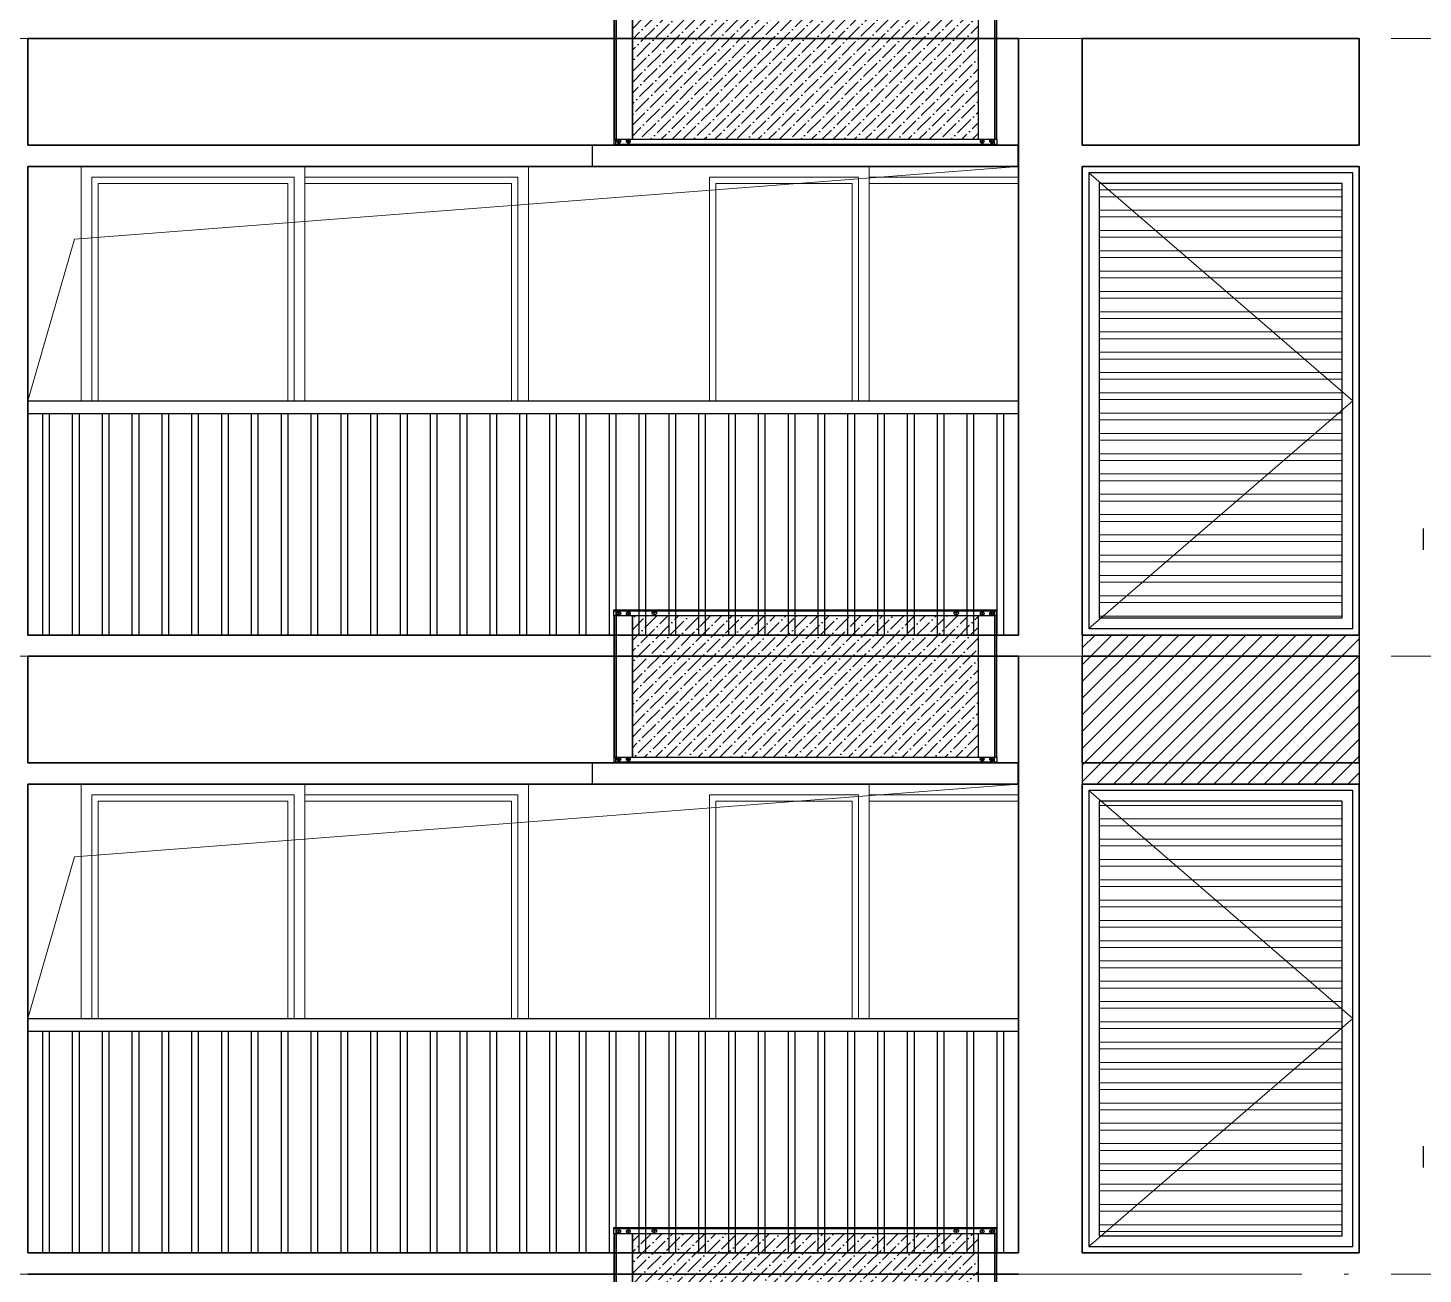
# Model space of a CAD drawing. Extents: x -518115 to 1124316, y -209821 to 1628073.
# Drawn here: x 856617 to 863167, y 137949 to 143799 of the extents above; entities that cross this region are included whole.
import ezdxf
from ezdxf.xclip import XClip

# ---------------------------------------------------------------- set-up
doc = ezdxf.new("R2010")
doc.units = 0
doc.header["$LTSCALE"] = 1000
doc.header["$MEASUREMENT"] = 0
doc.header["$XCLIPFRAME"] = 0
doc.linetypes.add('DOTE', pattern=[2.4200000000000004, 2, -0.2, 0.02, -0.2])
for name, color, linetype in [('3-剖面填充（细）', 250, 'Continuous'), ('Stair-栏杆', 142, 'Continuous'), ('修改标示', 212, 'Continuous')]:
    doc.layers.add(name, color=color, linetype=linetype)
for name, color, linetype, lineweight in [('DOTE', 19, 'DOTE', 9), ('WALL', 9, 'Continuous', 40), ('WINDOW', 144, 'Continuous', 15), ('立面-中轮廓线', 213, 'Continuous', 35), ('立面-普通轮廓', 7, 'Continuous', 18), ('立面-洞口示意', 152, 'Continuous', 13), ('立面-窗', 129, 'Continuous', 30), ('立面-窗开启线', 250, 'Continuous', 13)]:
    doc.layers.add(name, color=color, linetype=linetype, lineweight=lineweight)

# ---------------------------------------------------------------- blocks, each defined once
blk = doc.blocks.new('A$C0FC9229A')
at = {"color": 164}
blk.add_wipeout([(1079.579837211702, 1056.4612844407857), (1079.0798372109443, 1056.961284441528), (-922.9201627899898, 1056.9612844389592), (-923.4201627882102, 1056.4612844407295), (-923.4201627881281, 1026.9612844414949), (-921.9201627881267, 1026.9612844417134), (-921.9201627881266, 286.96128444166413), (-923.4201627881263, 286.96128444170995), (-923.4201627882101, 257.4612844426099), (-922.92016278999, 256.96128444438006), (1079.0798372109446, 256.96128444187), (1079.5798372117024, 257.4612844426122), (1079.5798372118738, 286.9612844416141), (1078.0798372118734, 286.961284441712), (1078.0798372118734, 1026.9612844416044), (1079.5798372118675, 1026.9612844419455)], dxfattribs=at).translate(0, 0, -1e-08).dxf.layer = 'WALL'
h = blk.add_hatch()
h.set_pattern_fill('ANSI36', color=164, scale=25, style=0)
h.set_pattern_definition([(45, (0, 0), (21.04747528375584, 77.17407604043804), [99.21875, -19.84375, 0, -19.84375])])
h.paths.add_polyline_path([(982.5813084756956, 286.9612844416974), (982.5813084756956, 1026.961284441697), (-825.9216340542771, 1026.961284441671), (-825.9216340542771, 286.9612844416711)])
for p, q in [((-923.4201627881266, 1026.96128444167), (-923.4201627881266, 1056.461284440738)), ((-923.4201627881266, 1056.461284440738), (-922.9201627899893, 1056.461284440738)), ((-923.4201627881266, 1051.754177659896), (1079.579837211873, 1051.754177659925)), ((-923.4201627881266, 1026.96128444167), (1079.579837211873, 1026.961284441699)), ((-922.9201627899893, 1056.961284441553), (1079.079837210942, 1056.961284441582)), ((-922.9201627899893, 1026.96128444167), (-922.9201627899893, 1056.961284441553)), ((-922.9201627899893, 1056.814837830636), (1079.079837210942, 1056.814837830665)), ((-922.9201627899893, 1052.107731049909), (1079.079837210942, 1052.107731049939)), ((-921.9201627881266, 286.9612844416697), (-921.9201627881266, 1026.96128444167)), ((-921.5666091800667, 1026.96128444167), (-921.5666091800667, 286.9613622748584)), ((-921.0716340537183, 286.9612844416697), (-921.0716340537183, 1026.96128444167)), ((-912.068080663681, 1026.96128444167), (-912.068080663681, 286.9612844416697)), ((-911.9201627885923, 1056.814837830636), (-911.9201627885923, 1026.96128444167)), ((-911.7145272712223, 1026.96128444167), (-911.7145272712223, 286.9612844416697)), ((-896.9201627885923, 1039.848035787727), (-899.4201627899893, 1038.404660114698)), ((-899.4201627899893, 1038.404660114698), (-899.4201627899893, 1035.517908768525)), ((-899.4201627899893, 1035.517908768525), (-896.9201627885923, 1034.074533095496)), ((-896.9201627885923, 1029.606468328537), (-896.9201627885923, 1044.316100554686)), ((-894.4201627899893, 1038.404660114698), (-896.9201627885923, 1039.848035787727)), ((-896.9201627885923, 1034.074533095496), (-894.4201627899893, 1035.517908768525)), ((-894.4201627899893, 1035.517908768525), (-894.4201627899893, 1038.404660114698)), ((-846.9201627885923, 1039.848035787727), (-849.4201627899893, 1038.404660114698)), ((-849.4201627899893, 1038.404660114698), (-849.4201627899893, 1035.517908768525)), ((-849.4201627899893, 1035.517908768525), (-846.9201627885923, 1034.074533095496)), ((-846.9201627885923, 1029.606468328537), (-846.9201627885923, 1044.316100554686)), ((-844.4201627899893, 1038.404660114698), (-846.9201627885923, 1039.848035787727)), ((-846.9201627885923, 1034.074533095496), (-844.4201627899893, 1035.517908768525)), ((-844.4201627899893, 1035.517908768525), (-844.4201627899893, 1038.404660114698)), ((-826.4216340524144, 1026.96128444167), (-826.4216340524144, 286.9612844416697)), ((-825.9216340542771, 1026.96128444167), (-825.9216340542771, 286.9612844416697)), ((-719.7339139464311, 1044.642090430745), (-703.1064116298221, 1044.642090430745)), ((-719.7339139464311, 1034.852737898735), (-703.1064116298221, 1034.852737898735)), ((-711.4201627881266, 1054.099483286176), (-711.4201627881266, 1025.40696208764)), ((859.2660860535689, 1044.642090430774), (875.8935883701779, 1044.642090430774)), ((859.2660860535689, 1034.852737898764), (875.8935883701779, 1034.852737898764)), ((867.5798372118734, 1054.099483286205), (867.5798372118734, 1025.406962087669)), ((982.5813084756956, 1026.961284441699), (982.5813084756956, 286.9612844416988)), ((1003.079837209545, 1039.848035787756), (1000.579837210942, 1038.404660114727)), ((1000.579837210942, 1038.404660114727), (1000.579837210942, 1035.517908768554)), ((1000.579837210942, 1035.517908768554), (1003.079837209545, 1034.074533095525)), ((1003.079837209545, 1029.606468328566), (1003.079837209545, 1044.316100554715)), ((1005.579837210942, 1038.404660114727), (1003.079837209545, 1039.848035787756)), ((1003.079837209545, 1034.074533095525), (1005.579837210942, 1035.517908768554)), ((1005.579837210942, 1035.517908768554), (1005.579837210942, 1038.404660114727)), ((1053.079837211873, 1039.848035787756), (1050.579837210942, 1038.404660114727)), ((1050.579837210942, 1038.404660114727), (1050.579837210942, 1035.517908768554)), ((1050.579837210942, 1035.517908768554), (1053.079837211873, 1034.074533095525)), ((1053.079837209545, 1029.606468328566), (1053.079837209545, 1044.316100554715)), ((1055.579837210942, 1038.404660114727), (1053.079837211873, 1039.848035787756)), ((1053.079837211873, 1034.074533095525), (1055.579837210942, 1035.517908768554)), ((1055.579837210942, 1035.517908768554), (1055.579837210942, 1038.404660114727)), ((1067.874201694503, 1026.961284441699), (1067.874201694503, 286.9612844416988)), ((1068.079837211873, 1056.961284441582), (1068.079837211873, 1026.961284441699)), ((1068.227755086962, 1026.961284441699), (1068.227755086962, 286.9612844416988)), ((1077.231308476999, 286.9612844416988), (1077.231308476999, 1026.961284441699)), ((1077.726283603348, 1026.961284441699), (1077.726283603348, 286.9613622748875)), ((1078.079837211873, 286.9612844416988), (1078.079837211873, 1026.961284441699)), ((1079.079837210942, 1026.961284441699), (1079.079837210942, 1056.961284441582)), ((1079.579837211873, 1056.461284440767), (1079.079837210942, 1056.461284440767)), ((1079.579837211873, 1026.961284441699), (1079.579837211873, 1056.461284440767)), ((-923.4201627881266, 286.9612844416697), (1079.579837211873, 286.9612844416988)), ((-923.4201627881266, 286.9612844416697), (-923.4201627881266, 257.461284442601)), ((-923.4201627881266, 262.1683912233275), (1079.579837211873, 262.1683912233566)), ((-923.4201627881266, 257.461284442601), (-922.9201627899893, 257.461284442601)), ((-922.9201627899893, 286.9612844416697), (-922.9201627899893, 256.9612844417861)), ((-922.9201627899893, 261.8148378334299), (1079.079837210942, 261.814837833459)), ((-922.9201627899893, 257.107731052587), (1079.079837210942, 257.1077310526161)), ((-922.9201627899893, 256.9612844417861), (1079.079837210942, 256.9612844418152)), ((-921.9201627881266, 286.9612844416697), (-825.9216340542771, 286.9612844416697)), ((-911.9201627885923, 257.107731052587), (-911.9201627885923, 286.9612844416697)), ((-899.4201627899893, 278.4046601146983), (-896.9201627885923, 279.8480357878434)), ((-899.4201627899893, 275.5179087686411), (-899.4201627899893, 278.4046601146983)), ((-896.9201627885923, 274.0745330956124), (-899.4201627899893, 275.5179087686411)), ((-896.9201627885923, 284.3161005548027), (-896.9201627885923, 269.6064683286531)), ((-896.9201627885923, 279.8480357878434), (-894.4201627899893, 278.4046601146983)), ((-894.4201627899893, 275.5179087686411), (-896.9201627885923, 274.0745330956124)), ((-894.4201627899893, 278.4046601146983), (-894.4201627899893, 275.5179087686411)), ((-849.4201627899893, 278.4046601146983), (-846.9201627885923, 279.8480357878434)), ((-849.4201627899893, 275.5179087686411), (-849.4201627899893, 278.4046601146983)), ((-846.9201627885923, 274.0745330956124), (-849.4201627899893, 275.5179087686411)), ((-846.9201627885923, 284.3161005548027), (-846.9201627885923, 269.6064683286531)), ((-846.9201627885923, 279.8480357878434), (-844.4201627899893, 278.4046601146983)), ((-844.4201627899893, 275.5179087686411), (-846.9201627885923, 274.0745330956124)), ((-844.4201627899893, 278.4046601146983), (-844.4201627899893, 275.5179087686411)), ((1000.579837210942, 278.4046601148439), (1003.079837209545, 279.8480357878725)), ((1000.579837210942, 275.5179087686702), (1000.579837210942, 278.4046601148439)), ((1003.079837209545, 274.0745330956415), (1000.579837210942, 275.5179087686702)), ((1003.079837209545, 284.3161005548318), (1003.079837209545, 269.6064683286822)), ((1003.079837209545, 279.8480357878725), (1005.579837210942, 278.4046601148439)), ((1005.579837210942, 275.5179087686702), (1003.079837209545, 274.0745330956415)), ((1005.579837210942, 278.4046601148439), (1005.579837210942, 275.5179087686702)), ((1050.579837210942, 278.4046601148439), (1053.079837211873, 279.8480357878725)), ((1050.579837210942, 275.5179087686702), (1050.579837210942, 278.4046601148439)), ((1053.079837211873, 274.0745330956415), (1050.579837210942, 275.5179087686702)), ((1053.079837209545, 284.3161005548318), (1053.079837209545, 269.6064683286822)), ((1053.079837211873, 279.8480357878725), (1055.579837210942, 278.4046601148439)), ((1055.579837210942, 275.5179087686702), (1053.079837211873, 274.0745330956415)), ((1055.579837210942, 278.4046601148439), (1055.579837210942, 275.5179087686702)), ((1068.079837211873, 256.9612844418152), (1068.079837211873, 286.9612844416988)), ((1079.079837210942, 286.9612844416988), (1079.079837210942, 256.9612844418152)), ((1079.579837211873, 257.4612844426301), (1079.079837210942, 257.4612844426301)), ((1079.579837211873, 286.9612844416988), (1079.579837211873, 257.4612844426301))]:
    blk.add_line(p, q, dxfattribs=at)
for points in [[(-923.4201627881266, 1051.754177659896), (-923.382646670565, 1051.888544058689), (-923.2743637273088, 1052.003718933818), (-923.1117844744585, 1052.080736328644), (-922.9201627899893, 1052.107731049909)], [(1079.579837211873, 1051.754177659925), (1079.541776977945, 1051.889476683282), (1079.433390601072, 1052.004177660274), (1079.271178926341, 1052.080818401126), (1079.079837210942, 1052.107731049939)], [(-923.4201627881266, 262.1683912233275), (-923.382646670565, 262.0340248246503), (-923.2743637273088, 261.9188499495212), (-923.1117844744585, 261.8418325546954), (-922.9201627899893, 261.8148378334299)], [(1079.579837211873, 262.1683912233566), (1079.541776977945, 262.0330922001158), (1079.433390601072, 261.9183912230073), (1079.271178926341, 261.8417504822719), (1079.079837210942, 261.814837833459)]]:
    blk.add_lwpolyline(points, dxfattribs=at)
for centre, radius in [((-896.9201627885923, 1036.96128444167), 9.999999999959998), ((-896.9201627885923, 1036.96128444167), 9.499999999199998), ((-846.9201627885923, 1036.96128444167), 9.999999999959998), ((-846.9201627885923, 1036.96128444167), 9.499999999199998), ((1003.079837209545, 1036.961284441699), 9.999999999959998), ((1003.079837209545, 1036.961284441699), 9.499999999199998), ((1053.079837211873, 1036.961284441699), 9.999999999959998), ((1053.079837211873, 1036.961284441699), 9.499999999199998), ((-896.9201627885923, 276.9612844416697), 9.999999999959998), ((-896.9201627885923, 276.9612844416697), 9.499999999199998), ((-846.9201627885923, 276.9612844416697), 9.999999999959998), ((-846.9201627885923, 276.9612844416697), 9.499999999199998), ((1003.079837209545, 276.9612844416988), 9.999999999959998), ((1003.079837209545, 276.9612844416988), 9.499999999199998), ((1053.079837211873, 276.9612844416988), 9.999999999959998), ((1053.079837211873, 276.9612844416988), 9.499999999199998)]:
    blk.add_circle(centre, radius, dxfattribs=at)
for centre, radius, start, end in [((-922.9201627899893, 1056.461284440738), 0.4999999982210284, 90, 180), ((-719.9783924506046, 1039.74741416474), 4.900778049206776, 87.14057591316207, 272.8594240868379), ((-702.8619331256486, 1039.74741416474), 4.900778049206776, 267.1405759131621, 92.85942408683792), ((859.0216075493954, 1039.747414164769), 4.900778049206776, 87.14057591316207, 272.8594240868379), ((876.1380668743514, 1039.747414164769), 4.900778049206776, 267.1405759131621, 92.85942408683792), ((1079.079837210942, 1056.461284440767), 0.5000000007600001, 0, 90), ((-922.9201627899893, 257.461284442601), 0.4999999982210284, 180, 270), ((1079.079837210942, 257.4612844426301), 0.5000000007600001, 270, 0)]:
    blk.add_arc(centre, radius, start, end, dxfattribs=at)
blk = doc.blocks.new('A$C12A941BB')
at = {"layer": '立面-窗开启线', "ltscale": 0.5, "true_color": 0x88471b}
h = blk.add_hatch(dxfattribs=at)
h.set_pattern_fill('ANSI32', color=36, scale=20, angle=135)
h.set_pattern_definition([(180, (-6.984919309616089e-10, -2250.037416705163), (-7.105427357601002e-15, -95.25), []), (180, (-31.75001371477265, -2218.287402991074), (-7.105427357601002e-15, -95.25), [])])
edge = h.paths.add_edge_path()
edge.add_line((1220, -41.00314468541183), (1219.999999999302, -2120.037416705163))
edge.add_line((1219.999999999302, -2120.037416705163), (79.99999999930151, -2120.037416705163))
edge.add_line((79.99999999930151, -2114.000000000553), (80, -80))
edge.add_line((80, -80), (1220, -80))
at = {"layer": '立面-普通轮廓'}
blk.add_lwpolyline([(-6.984919309616089e-10, -2200.037416705163), (1299.999999999302, -2200.037416705163), (1300, 0), (0, 0)], close=True, dxfattribs=at)
at = {"layer": '立面-窗'}
for points in [[(29.99999999930151, -2170.037416705163), (1269.999999999302, -2170.037416705163), (1270, -30), (30, -30)], [(79.99999999930151, -2120.037416705163), (1219.999999999302, -2120.037416705163), (1220, -80), (80, -80)]]:
    blk.add_lwpolyline(points, close=True, dxfattribs=at)
at = {"layer": '立面-窗开启线', "ltscale": 0.5}
blk.add_lwpolyline([(30, -30), (1270.000000000349, -1100.018708352582), (30.00000000034925, -2170.037416705512)], dxfattribs=at)
blk = doc.blocks.new('hfhfthfthf')
at = {"layer": 'Stair-栏杆'}
for p, q in [((424316.5786998163, 36475.99991834373), (428966.5787161089, 36475.99991834373)), ((424316.5786998163, 36415.99991834466), (428966.5787161089, 36415.99991834466))]:
    blk.add_line(p, q, dxfattribs=at)
for points in [[(424386.5786998165, 35376), (424386.5786998165, 36415.99991834466)], [(424416.5786998165, 36415.99991834466), (424416.5786998165, 35376)], [(424526.5786998165, 35376), (424526.5786998165, 36415.99991834466)], [(424556.5786998165, 36415.99991834466), (424556.5786998165, 35376)], [(424666.5786998165, 35376), (424666.5786998165, 36415.99991834466)], [(424696.5786998165, 36415.99991834466), (424696.5786998165, 35376)], [(424806.5786998165, 35376), (424806.5786998165, 36415.99991834466)], [(424836.5786998165, 36415.99991834466), (424836.5786998165, 35376)], [(424946.5786998165, 35376), (424946.5786998165, 36415.99991834466)], [(424976.5786998165, 36415.99991834466), (424976.5786998165, 35376)], [(425086.5786998165, 35376), (425086.5786998165, 36415.99991834466)], [(425116.5786998165, 36415.99991834466), (425116.5786998165, 35376)], [(425226.5786998165, 35376), (425226.5786998165, 36415.99991834466)], [(425256.5786998165, 36415.99991834466), (425256.5786998165, 35376)], [(425366.5786998165, 35376), (425366.5786998165, 36415.99991834466)], [(425396.5786998165, 36415.99991834466), (425396.5786998165, 35376)], [(425506.5786998165, 35376), (425506.5786998165, 36415.99991834466)], [(425536.5786998165, 36415.99991834466), (425536.5786998165, 35376)], [(425646.5786998165, 35376), (425646.5786998165, 36415.99991834466)], [(425676.5786998165, 36415.99991834466), (425676.5786998165, 35376)], [(425786.5786998165, 35376), (425786.5786998165, 36415.99991834466)], [(425816.5786998165, 36415.99991834466), (425816.5786998165, 35376)], [(425926.5786998165, 35376), (425926.5786998165, 36415.99991834466)], [(425956.5786998165, 36415.99991834466), (425956.5786998165, 35376)], [(426066.5786998165, 35376), (426066.5786998165, 36415.99991834466)], [(426096.5786998165, 36415.99991834466), (426096.5786998165, 35376)], [(426206.5786998165, 35376), (426206.5786998165, 36415.99991834466)], [(426236.5786998165, 36415.99991834466), (426236.5786998165, 35376)], [(426346.5786998165, 35376), (426346.5786998165, 36415.99991834466)], [(426376.5786998165, 36415.99991834466), (426376.5786998165, 35376)], [(426486.5786998165, 35376), (426486.5786998165, 36415.99991834466)], [(426516.5786998165, 36415.99991834466), (426516.5786998165, 35376)], [(426626.5786998165, 35376), (426626.5786998165, 36415.99991834466)], [(426656.5786998165, 36415.99991834466), (426656.5786998165, 35376)], [(426766.5786998165, 35376), (426766.5786998165, 36415.99991834466)], [(426796.5786998165, 36415.99991834466), (426796.5786998165, 35376)], [(426906.5786998165, 35376), (426906.5786998165, 36415.99991834466)], [(426936.5786998165, 36415.99991834466), (426936.5786998165, 35376)], [(427046.5786998165, 35376), (427046.5786998165, 36415.99991834466)], [(427076.5786998165, 36415.99991834466), (427076.5786998165, 35376)], [(427186.5786998165, 35376), (427186.5786998165, 36415.99991834466)], [(427216.5786998165, 36415.99991834466), (427216.5786998165, 35376)], [(427326.5786998165, 35376), (427326.5786998165, 36415.99991834466)], [(427356.5786998165, 36415.99991834466), (427356.5786998165, 35376)], [(427466.5786998165, 35376), (427466.5786998165, 36415.99991834466)], [(427496.5786998165, 36415.99991834466), (427496.5786998165, 35376)], [(427606.5786998165, 35376), (427606.5786998165, 36415.99991834466)], [(427636.5786998165, 36415.99991834466), (427636.5786998165, 35376)], [(427746.5786998165, 35376), (427746.5786998165, 36415.99991834466)], [(427776.5786998165, 36415.99991834466), (427776.5786998165, 35376)], [(427886.5786998165, 35376), (427886.5786998165, 36415.99991834466)], [(427916.5786998165, 36415.99991834466), (427916.5786998165, 35376)], [(428026.5786998165, 35376), (428026.5786998165, 36415.99991834466)], [(428056.5786998165, 36415.99991834466), (428056.5786998165, 35376)], [(428166.5786998165, 35376), (428166.5786998165, 36415.99991834466)], [(428196.5786998165, 36415.99991834466), (428196.5786998165, 35376)], [(428306.5786998165, 35376), (428306.5786998165, 36415.99991834466)], [(428336.5786998165, 36415.99991834466), (428336.5786998165, 35376)], [(428446.5786998165, 35376), (428446.5786998165, 36415.99991834466)], [(428476.5786998165, 36415.99991834466), (428476.5786998165, 35376)], [(428586.5786998165, 35376), (428586.5786998165, 36415.99991834466)], [(428616.5786998165, 36415.99991834466), (428616.5786998165, 35376)], [(428726.5786998165, 35376), (428726.5786998165, 36415.99991834466)], [(428756.5786998165, 36415.99991834466), (428756.5786998165, 35376)], [(428866.5786998165, 35376), (428866.5786998165, 36415.99991834466)], [(428896.5786998165, 36415.99991834466), (428896.5786998165, 35376)]]:
    blk.add_lwpolyline(points, dxfattribs=at)
blk = doc.blocks.new('A$C41BE1890')
at = {"layer": 'WINDOW'}
blk.add_line((-1050.000142690842, 2299.999999992666), (-1050.000142690842, 0), dxfattribs=at)
for points in [[(-2050.000285381684, 2249.999999992666), (-1100.000142690784, 2249.999999992608), (-1100.000142690784, 49.99999999994179), (-2050.000285381684, 50)], [(-49.99999999988358, 2249.999999992666), (-1050.000142690784, 2249.999999992608), (-1050.000142690784, 49.99999999994179), (-49.99999999988358, 50)]]:
    blk.add_lwpolyline(points, close=True, dxfattribs=at)
at = {"layer": 'WINDOW', "color": 250}
blk.add_lwpolyline([(-2020.000285381684, 2219.999999992666), (-1130.000142690784, 2219.999999992608), (-1130.000142690784, 79.99999999994179), (-2020.000285381684, 80)], close=True, dxfattribs=at)
blk.add_lwpolyline([(-1050.000142690842, 80), (-79.99999999988358, 80), (-79.99999999988358, 2219.999999992666), (-1050.000142690842, 2219.999999992666)], dxfattribs=at)
at = {"layer": '立面-普通轮廓'}
blk.add_lwpolyline([(-2100.000285381684, 2299.999999992666), (0, 2299.999999992666), (0, 0), (-2100.000285381684, 0)], close=True, dxfattribs=at)
blk = doc.blocks.new('A$C28396737')
at = {"layer": 'WINDOW'}
blk.add_line((-800.000142690842, 2299.999999992666), (-800.000142690842, 0), dxfattribs=at)
for points in [[(-1550.000285381684, 2249.999999992666), (-850.0001426907838, 2249.999999992608), (-850.0001426907838, 49.99999999994179), (-1550.000285381684, 50)], [(-49.99999999988358, 2249.999999992666), (-800.0001426907838, 2249.999999992608), (-800.0001426907838, 49.99999999994179), (-49.99999999988358, 50)]]:
    blk.add_lwpolyline(points, close=True, dxfattribs=at)
at = {"layer": 'WINDOW', "color": 250}
blk.add_lwpolyline([(-1520.000285381684, 2219.999999992666), (-880.0001426907838, 2219.999999992608), (-880.0001426907838, 79.99999999994179), (-1520.000285381684, 80)], close=True, dxfattribs=at)
blk.add_lwpolyline([(-800.000142690842, 80), (-79.99999999988358, 80), (-79.99999999988358, 2219.999999992666), (-800.000142690842, 2219.999999992666)], dxfattribs=at)
at = {"layer": '立面-普通轮廓'}
blk.add_lwpolyline([(-1600.000285381684, 2299.999999992666), (0, 2299.999999992666), (0, 0), (-1600.000285381684, 0)], close=True, dxfattribs=at)
blk = doc.blocks.new('GDGTFHFHFGHB')
at = {"layer": '立面-中轮廓线'}
for p, q in [((449316.5855039455, 38176.00000000001), (449316.5855039455, 37676.00000000012)), ((453966.5855202381, 38176.00000000002), (453966.5855202381, 35375.99999999977)), ((454266.5855063045, 38176.00000000001), (454266.5855063045, 37675.99999999854)), ((455566.5855061849, 38176.00000000001), (455566.5855061849, 37675.99999999854)), ((449316.5855039455, 37576.00000000012), (449316.5855039455, 35375.99999999977)), ((454266.5855063045, 37575.99999999854), (454266.5855063045, 35375.9999999982)), ((455566.5855061849, 37575.99999999867), (455566.5855061849, 35375.9999999982))]:
    blk.add_line(p, q, dxfattribs=at)
for points in [[(449316.5855039455, 37676.00000000012), (453966.5855202381, 37676.00000000012)], [(454266.5855063038, 37675.99999999854), (455566.5855061849, 37675.99999999854)], [(453966.5855202381, 37576.00000000055), (449316.5855039455, 37576.00000000012)], [(455566.5855061849, 37575.99999999867), (454266.5855063038, 37575.99999999854)], [(449316.5855039455, 35375.99999999977), (453966.5855202381, 35375.99999999977)], [(454266.5855063038, 35375.9999999982), (455566.5855061849, 35375.9999999982)], [(453966.5855202381, 35276.0000000002), (449316.5855039455, 35275.99999999977)]]:
    blk.add_lwpolyline(points, dxfattribs=at)
at = {"layer": '立面-洞口示意'}
blk.add_lwpolyline([(449316.5855039457, 36475.99991834373), (449536.0550865637, 37234.75898119411), (453966.5855202381, 37576.00000000055)], dxfattribs=at)
ref = blk.add_blockref('A$C41BE1890', (451666.5855067151, 35275.99999999999))
XClip(ref).set_block_clipping_path([(-2100.000285381684, 1199.9999183437394), (0, 2299.9999999926586)])
ref = blk.add_blockref('A$C28396737', (454066.4920892661, 35276.00000000002))
XClip(ref).set_block_clipping_path([(-1600.0002853815677, 1199.9999183437103), (-99.90656902786577, 2300.0000000003856)])
for name, p in [('A$C12A941BB', (454266.5855063045, 37576.00000000055)), ('hfhfthfthf', (25000.00680412923, 0))]:
    blk.add_blockref(name, p)
blk = doc.blocks.new('GHFHTFHFTHF')
at = {"layer": '3-剖面填充（细）'}
blk.add_line((455866.578402043, 44576.00000000031), (455866.578402043, 44476.00000000023), dxfattribs=at)
blk = doc.blocks.new('A$C679A16A1')
at = {"layer": '3-剖面填充（细）'}
h = blk.add_hatch(dxfattribs=at)
h.set_pattern_fill('ANSI31', color=256, scale=35)
h.set_pattern_definition([(45, (-443066.5786821207, -35376.03741670231), (-39.28862052967754, 39.28862052967754), [])])
h.paths.add_polyline_path([(1299.999999880325, -700.0374167036643), (1299.999999880325, -0.03741670119779883), (-5.820766091346741e-10, -0.03741670292220078), (-5.820766091346741e-10, -700.0374167053524)])
at = {"color": 7}
for p, q in [((-6.984919309616089e-10, -0.03741670280578546), (1299.999999880325, -0.03741670280578546)), ((-6.984919309616089e-10, -100.0374167022819), (1299.999999880325, -100.0374167022819)), ((-6.984919309616089e-10, -600.0374167021946), (1299.999999880325, -600.0374167021873)), ((-6.984919309616089e-10, -700.0374167028567), (1299.999999880325, -700.0374167028567))]:
    blk.add_line(p, q, dxfattribs=at)
at = {"layer": '3-剖面填充（细）'}
for p, q in [((0, 0), (0, -99.99999999831198)), ((1299.999999880325, 0), (1299.999999880325, -99.99999999831198)), ((0, -599.9625832969614), (0, -699.9625832952734)), ((1299.999999880325, -599.9999999993815), (1299.999999880325, -699.9999999976935))]:
    blk.add_line(p, q, dxfattribs=at)

msp = doc.modelspace()

# ---------------------------------------------------------------- linework, layer by layer
at = {"layer": '3-剖面填充（细）'}
msp.add_line((863166.5784020778, 138548.6396167132), (863166.5784020778, 138448.6396167131), dxfattribs=at)
at = {"layer": 'DOTE', "linetype": 'DOTE'}
for p, q in [((826716.5787028408, 143748.6396167129), (879116.5787018675, 143748.639616713)), ((826716.5787028408, 140848.6396167129), (879116.5787018675, 140848.639616713)), ((826716.5787028408, 137948.6396167129), (879116.5787018675, 137948.639616713))]:
    msp.add_line(p, q, dxfattribs=at)
at = {"layer": '立面-中轮廓线'}
for p, q in [((856616.5855039802, 143748.6396167129), (856616.5855039802, 143248.639616713)), ((861266.5855202728, 143748.6396167129), (861266.5855202728, 140948.6396167126)), ((861566.5855063392, 143748.6396167129), (861566.5855063392, 143248.6396167114)), ((862866.5855062195, 143748.6396167129), (862866.5855062195, 143248.6396167114)), ((856616.5855039802, 143148.639616713), (856616.5855039802, 140948.6396167126)), ((861566.5855063392, 143148.6396167114), (861566.5855063392, 140948.6396167111)), ((862866.5855062195, 143148.6396167115), (862866.5855062195, 140948.6396167111))]:
    msp.add_line(p, q, dxfattribs=at)
for points in [[(862866.5855062195, 143748.6396167112), (861566.5855063385, 143748.6396167111)], [(861566.5855063385, 143248.6396167114), (862866.5855062195, 143248.6396167114)], [(861266.5855202728, 143148.6396167134), (856616.5855039802, 143148.639616713)], [(862866.5855062195, 143148.6396167115), (861566.5855063385, 143148.6396167114)], [(861566.5855063385, 140948.6396167111), (862866.5855062195, 140948.6396167111)], [(862866.5855062195, 140848.6396167112), (861566.5855063385, 140848.6396167111)]]:
    msp.add_lwpolyline(points, dxfattribs=at)
at = {"layer": '立面-洞口示意'}
msp.add_lwpolyline([(856616.5855039804, 142048.6395350566), (856836.0550865984, 142807.398597907), (861266.5855202728, 143148.6396167134)], dxfattribs=at)

# ---------------------------------------------------------------- block references
ref = msp.add_blockref('A$C41BE1890', (858966.5855067497, 140848.6396167129))
XClip(ref).set_block_clipping_path([(-2100.000285381684, 1199.9999183437394), (0, 2299.9999999926586)])
ref = msp.add_blockref('A$C28396737', (861366.4920893008, 140848.6396167129))
XClip(ref).set_block_clipping_path([(-1600.0002853815677, 1199.9999183437103), (-99.90656902786577, 2300.0000000003856)])
for name, p in [('A$C12A941BB', (861566.5855063392, 143148.6396167134)), ('A$C679A16A1', (861566.5855063385, 140948.6396167111))]:
    msp.add_blockref(name, p)

# ---------------------------------------------------------------- next in the draw order: block references
at = {"layer": '修改标示', "ltscale": 2, "xscale": 0.8976916526008281, "yscale": 0.8976916526008281, "zscale": 0.8976916526008281}
for p in [(860196.0450563432, 143017.967616628), (860196.0450563432, 137217.967616628)]:
    msp.add_blockref('A$C0FC9229A', p, dxfattribs=at)

# ---------------------------------------------------------------- next in the draw order: linework, layer by layer
at = {"color": 2}
msp.add_lwpolyline([(861266.1366744434, 143248.639616713), (859266.1366744434, 143248.639616713), (859266.1366744434, 143148.6396167131), (861266.1366744434, 143148.6396167131)], close=True, dxfattribs=at)
at = {"layer": '立面-中轮廓线'}
for points in [[(861266.5855202728, 143748.6396167131), (856616.5855039802, 143748.6396167126)], [(856616.5855039802, 143248.639616713), (861266.5855202728, 143248.639616713)]]:
    msp.add_lwpolyline(points, dxfattribs=at)

# ---------------------------------------------------------------- next in the draw order: block references
msp.add_blockref('GDGTFHFHFGHB', (407300.0000000347, 102672.6396167129))

# ---------------------------------------------------------------- next in the draw order: block references
at = {"layer": '修改标示', "ltscale": 2, "xscale": 0.8976916526008281, "yscale": 0.8976916526008281, "zscale": 0.8976916526008281}
msp.add_blockref('A$C0FC9229A', (860196.0450563432, 140117.967616628), dxfattribs=at)

# ---------------------------------------------------------------- next in the draw order: linework, layer by layer
at = {"color": 2}
msp.add_lwpolyline([(861266.1366744434, 140348.639616713), (859266.1366744434, 140348.639616713), (859266.1366744434, 140248.6396167131), (861266.1366744434, 140248.6396167131)], close=True, dxfattribs=at)
at = {"layer": '立面-中轮廓线'}
for points in [[(856616.5855039802, 140948.6396167126), (861266.5855202728, 140948.6396167126)], [(861266.5855202728, 140848.6396167131), (856616.5855039802, 140848.6396167126)]]:
    msp.add_lwpolyline(points, dxfattribs=at)

# ---------------------------------------------------------------- next in the draw order: block references
for name, p in [('GHFHTFHFTHF', (407300.0000000347, 96872.63961671287)), ('hfhfthfthf', (432300.0068041639, 105572.6396167129))]:
    msp.add_blockref(name, p)

doc.saveas('drawing.dxf')
